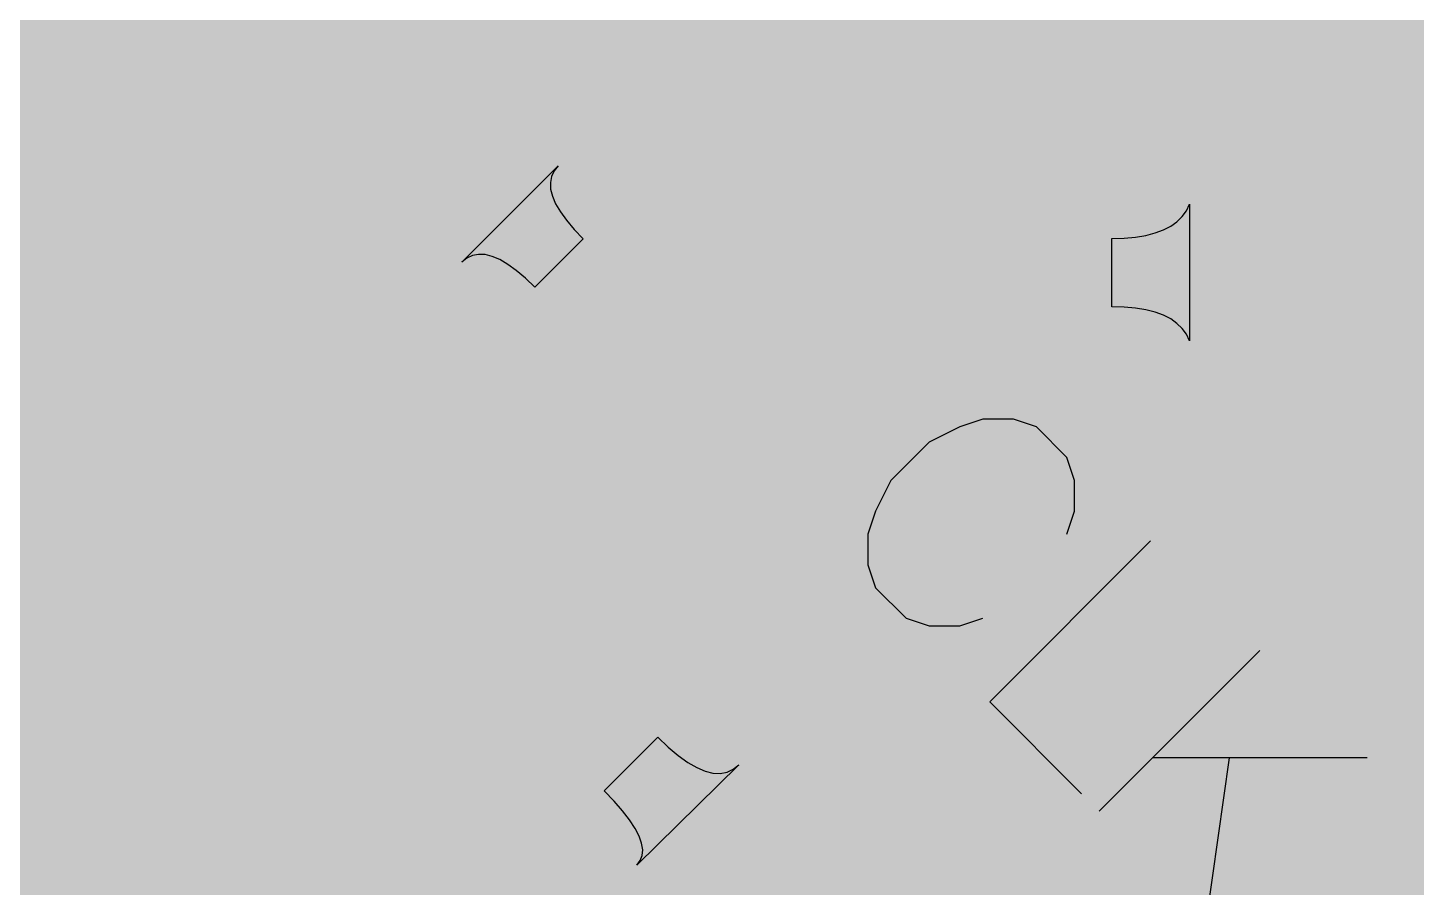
# Model space of a CAD drawing. Header units: millimetres. Extents: x 69.6 to 104.4, y 72.6 to 106.2.
# Drawn here: x 94.326 to 97.99, y 82.23 to 84.496 of the extents above; entities that cross this region are included whole.
import ezdxf

# ---------------------------------------------------------------- set-up
doc = ezdxf.new("R2010")
doc.units = ezdxf.units.MM
for name, color, linetype in [('BottomLayer', 5, 'Continuous'), ('KeepOutLayer', 6, 'Continuous'), ('MultiLayer', 9, 'Continuous'), ('TopLayer', 1, 'Continuous'), ('TopOverlay', 2, 'Continuous'), ('ViaHoleLayer', 16, 'Continuous')]:
    doc.layers.add(name, color=color, linetype=linetype)

# ---------------------------------------------------------------- blocks, each defined once
blk = doc.blocks.new('0402____16')
at = {"layer": 'TopLayer'}
for points in [[(-0.2499995, -0.2999994), (0.2499995, -0.2999994), (-0.2499995, 0.2999994), (0.2499995, 0.2999994)], [(0.7660005, -0.30000194), (1.2659995, -0.30000194), (0.7660005, 0.29999686), (1.2659995, 0.29999686)]]:
    blk.add_solid(points, dxfattribs=at)
at = {"layer": 'TopOverlay', "const_width": 0.127}
for points in [[(-0.3700018, 0.4100068), (-0.25001474, 0.4100068)], [(-0.3700018, -0.4100068), (-0.3700018, 0.4100068)], [(-0.27000454, 0.4100068), (1.3400024, 0.41000172)], [(1.27000254, 0.4100068), (1.3800074, 0.4100068)], [(1.3800074, -0.4100068), (1.3800074, 0.4100068)], [(-0.3700018, -0.4100068), (-0.3400044, -0.41000172)], [(-0.3400044, -0.41000172), (-0.20000214, -0.41000426)], [(-0.31000954, -0.4100068), (1.3400024, -0.41000172)], [(1.2899898, -0.41000426), (1.3800074, -0.4100068)]]:
    blk.add_lwpolyline(points, dxfattribs=at)
at = {"layer": 'TopOverlay', "const_width": 0.0635}
for points in [[(-0.4017518, 0.4100068, 1), (-0.3382518, 0.4100068, 1)], [(-0.4017518, 0.4100068, 1), (-0.3382518, 0.4100068, 1)], [(-0.30175454, 0.4100068, 1), (-0.23825454, 0.4100068, 1)], [(-0.28176474, 0.4100068, 1), (-0.21826474, 0.4100068, 1)], [(1.23825254, 0.4100068, 1), (1.30175254, 0.4100068, 1)], [(1.3082524, 0.41000172, 1), (1.3717524, 0.41000172, 1)], [(1.3482574, 0.4100068, 1), (1.4117574, 0.4100068, 1)], [(1.3482574, 0.4100068, 1), (1.4117574, 0.4100068, 1)], [(-0.4017518, -0.4100068, 1), (-0.3382518, -0.4100068, 1)], [(-0.4017518, -0.4100068, 1), (-0.3382518, -0.4100068, 1)], [(-0.3717544, -0.41000172, 1), (-0.3082544, -0.41000172, 1)], [(-0.3717544, -0.41000172, 1), (-0.3082544, -0.41000172, 1)], [(-0.34175954, -0.4100068, 1), (-0.27825954, -0.4100068, 1)], [(-0.23175214, -0.41000426, 1), (-0.16825214, -0.41000426, 1)], [(1.2582398, -0.41000426, 1), (1.3217398, -0.41000426, 1)], [(1.3082524, -0.41000172, 1), (1.3717524, -0.41000172, 1)], [(1.3482574, -0.4100068, 1), (1.4117574, -0.4100068, 1)], [(1.3482574, -0.4100068, 1), (1.4117574, -0.4100068, 1)]]:
    blk.add_lwpolyline(points, format="xyb", close=True, dxfattribs=at)
blk = doc.blocks.new('PAD_20')
at = {"layer": 'TopLayer', "const_width": 0.499999}
blk.add_lwpolyline([(-0.2499995, 0, 1), (0.2499995, 0, 1)], format="xyb", close=True, dxfattribs=at)
blk = doc.blocks.new('QFN48_28')
at = {"layer": 'TopLayer'}
for points in [[(-2.25000058, -2.25000058), (2.25000058, -2.25000058), (-2.25000058, 2.25000058), (2.25000058, 2.25000058)], [(3.34999838, -1.49999954), (3.34999838, -1.29999994), (2.64999978, -1.49999954), (2.64999978, -1.29999994)], [(3.34999838, -1.89999874), (3.34999838, -1.69999914), (2.64999978, -1.89999874), (2.64999978, -1.69999914)], [(3.34999838, -2.30000048), (3.34999838, -2.10000088), (2.64999978, -2.30000048), (2.64999978, -2.10000088)], [(0.90000074, -3.34999838), (1.10000034, -3.34999838), (0.90000074, -2.64999978), (1.10000034, -2.64999978)], [(1.29999994, -3.34999838), (1.49999954, -3.34999838), (1.29999994, -2.64999978), (1.49999954, -2.64999978)], [(1.70000168, -3.34999838), (1.90000128, -3.34999838), (1.70000168, -2.64999978), (1.90000128, -2.64999978)], [(2.10000088, -3.34999838), (2.30000048, -3.34999838), (2.10000088, -2.64999978), (2.30000048, -2.64999978)]]:
    blk.add_solid(points, dxfattribs=at)
at = {"layer": 'TopOverlay', "const_width": 0.1999996}
for points in [[(2.99999908, -2.50000008), (2.99999908, -2.99999908)], [(2.50000008, -2.99999908), (2.99999908, -2.99999908)]]:
    blk.add_lwpolyline(points, dxfattribs=at)
at = {"layer": 'TopOverlay', "const_width": 0.0999998}
for points in [[(2.94999918, -2.50000008, 1), (3.04999898, -2.50000008, 1)], [(2.45000018, -2.99999908, 1), (2.54999998, -2.99999908, 1)], [(2.94999918, -2.99999908, 1), (3.04999898, -2.99999908, 1)], [(2.94999918, -2.99999908, 1), (3.04999898, -2.99999908, 1)]]:
    blk.add_lwpolyline(points, format="xyb", close=True, dxfattribs=at)
blk = doc.blocks.new('CR2032_B_31')
at = {"layer": 'BottomLayer', "const_width": 8.49999824}
blk.add_lwpolyline([(-4.25000166, 2.54e-06, 1), (4.249996579999999, 2.54e-06, 1)], format="xyb", close=True, dxfattribs=at)

msp = doc.modelspace()

# ---------------------------------------------------------------- linework, layer by layer
at = {"layer": 'BottomLayer', "const_width": 0.1999996}
for points in [[(86.38923539999999, 95.19541539999999), (98.5207199, 83.06393089999999)], [(86.67155385999999, 95.19593864), (98.61924396, 83.24824853999999)], [(86.96808361999999, 95.18225057999999), (98.7153474, 83.43498679999999)], [(87.26461084, 95.16856505999999), (98.80899466, 83.62418123999998)], [(86.15252264, 95.14928646), (98.41980824, 82.88200086)], [(85.91580988, 95.10315752), (98.31654454, 82.70242286)], [(85.67909712, 95.05702858), (98.21095674, 82.52516895999999)], [(85.44238182, 95.01090218), (98.10307024, 82.35021375999999)], [(85.20566905999999, 94.96477324), (97.99291044, 82.17753185999999)], [(84.9689563, 94.9186443), (97.88050019999999, 82.0071004)], [(84.73224353999998, 94.87251536), (97.76586238, 81.83889651999999)], [(84.49553078, 94.82638642), (97.64901221999999, 81.67290498)], [(84.28153832, 94.75753717999999), (97.52997004, 81.50910545999999)], [(84.09575764, 94.66047616), (97.40875108, 81.34748272)], [(83.90997696, 94.56341513999999), (97.28537057999999, 81.18802152)], [(83.72419882, 94.46635158), (97.15983616, 81.03071424)], [(83.53841813999999, 94.36929056), (97.0321656, 80.8755431)], [(83.35263746, 94.27222954), (96.90236143999999, 80.72250556)], [(83.16685678, 94.17516851999999), (95.85662565999999, 81.48539964)], [(82.9810761, 94.0781075), (95.45488148, 81.60430212)], [(82.79525731999999, 93.98102615999998), (95.17972835999998, 81.59655511999999)], [(82.79529542, 93.98104647999999), (95.17977916, 81.59656274)], [(82.60947664, 93.88396514), (94.95596705999999, 81.53747471999999)], [(87.03696334, 77.13751146), (98.52071735999999, 88.62126547999999)], [(87.28308934, 77.10079576), (97.67790472, 87.49561114)], [(87.55570245999999, 77.09056718), (97.69333267999998, 87.2281974)], [(87.82831558, 77.08033859999999), (97.76667518, 87.0186982)], [(88.14712114, 77.11630246), (97.87866378, 86.8478451)], [(88.47612733999999, 77.16246696), (98.02400258, 86.7103422)], [(88.805131, 77.20862892), (98.20525698, 86.6087549)], [(89.1341372, 77.25479341999998), (98.42624205999999, 86.54689828)], [(89.46314086, 77.30095537999999), (98.72339919999999, 86.56121372)], [(89.86409256, 77.41906537999999), (99.01500898, 86.5699818)], [(90.27536174, 77.54749286), (99.03113036, 86.30326147999999)], [(91.36046243999999, 78.34975186), (99.16199116, 86.15128057999999)], [(94.6709308, 81.37737852), (99.37232347999999, 86.07877119999999)], [(95.17167656, 81.59528257999999), (99.60040532, 86.02401133999999)], [(95.46274532, 81.60350964), (99.63282079999999, 85.77358511999999)], [(95.69548551999999, 81.55340814), (99.50866814, 85.36659076)], [(95.89144906, 81.46652997999999), (99.36219142, 84.93727233999999)], [(96.06155285999999, 81.35379207999999), (99.18822681999998, 84.48046604)], [(96.21260157999998, 81.22199909999999), (98.97908575999999, 83.98848328)], [(96.35345728, 81.0800131), (98.72237811999999, 83.44893393999999)], [(96.4647423, 80.90845642), (98.39559188, 82.839306)]]:
    msp.add_lwpolyline(points, dxfattribs=at)
msp.add_lwpolyline([(99.69612776, 86.00102942, -0.1185346628275915), (96.69161256, 80.48354997999999)], format="xyb", dxfattribs=at)
at = {"layer": 'BottomLayer'}
for points, const_width in [([(94.1168679, 83.43793828, 1), (94.34186618, 83.43793828, 1)], 0.22499828), ([(95.94115685999999, 83.26893176, 1), (96.16615514, 83.26893176, 1)], 0.22499828), ([(97.6090631, 82.59786376, 1), (97.83406138, 82.59786376, 1)], 0.22499828), ([(97.94291053999999, 82.17753185999999, 1), (98.04291033999999, 82.17753185999999, 1)], 0.0999998)]:
    msp.add_lwpolyline(points, format="xyb", close=True, dxfattribs=dict(at, const_width=const_width))
at = {"layer": 'KeepOutLayer', "const_width": 0.127}
msp.add_lwpolyline([(100.13922568, 86.26849396, -0.404026225835157), (83.96924532, 75.96707946)], format="xyb", dxfattribs=at)
at = {"layer": 'MultiLayer', "const_width": 0.22499828}
for points in [[(94.1168679, 83.43793828, 1), (94.34186618, 83.43793828, 1)], [(95.94115685999999, 83.26893176, 1), (96.16615514, 83.26893176, 1)], [(97.6090631, 82.59786376, 1), (97.83406138, 82.59786376, 1)]]:
    msp.add_lwpolyline(points, format="xyb", close=True, dxfattribs=at)
at = {"layer": 'TopLayer'}
for p, q in [((95.4716531, 83.87791708), (95.7262119, 84.13247588)), ((95.71541436, 84.11909007999999), (95.70847762, 84.10438855999999)), ((95.7262119, 84.13247588), (95.71541436, 84.11909007999999)), ((95.70847762, 84.10438855999999), (95.70540421999999, 84.08837132)), ((95.70540421999999, 84.08837132), (95.70619162, 84.07103581999999)), ((95.70619162, 84.07103581999999), (95.71083982, 84.05238714)), ((95.71083982, 84.05238714), (95.71935135999999, 84.03242273999999)), ((95.71935135999999, 84.03242273999999), (95.73172115999999, 84.01114008)), ((95.73172115999999, 84.01114008), (95.74795429999999, 83.98854424)), ((97.37252305999999, 83.99836388), (97.38354412, 84.01366483999999)), ((97.38354412, 84.01366483999999), (97.39184992, 84.03076412)), ((97.39184992, 84.03076412), (97.39184992, 83.67076483999999)), ((95.74795429999999, 83.98854424), (95.76805078, 83.96463014)), ((97.32314546, 83.96326361999999), (97.34232245999999, 83.97316454)), ((97.34232245999999, 83.97316454), (97.35878165999999, 83.98486378)), ((97.35878165999999, 83.98486378), (97.37252305999999, 83.99836388)), ((95.79200552, 83.93940285999999), (95.66472612, 83.81212346)), ((95.76805078, 83.96463014), (95.79200552, 83.93940285999999)), ((97.18649346, 83.9407643), (97.21925945999999, 83.94166345999999)), ((97.18649346, 83.76076465999999), (97.18649346, 83.9407643)), ((97.21925945999999, 83.94166345999999), (97.24930766, 83.94436347999999)), ((97.24930766, 83.94436347999999), (97.27663806, 83.94886435999999)), ((97.27663806, 83.94886435999999), (97.30125066, 83.95516355999999)), ((97.30125066, 83.95516355999999), (97.32314546, 83.96326361999999)), ((95.51575765999999, 83.89872476), (95.49974042, 83.89565136)), ((95.53309315999999, 83.89793735999999), (95.51575765999999, 83.89872476)), ((95.55174183999999, 83.89328916), (95.53309315999999, 83.89793735999999)), ((95.48503889999999, 83.88871461999999), (95.4716531, 83.87791708)), ((95.49974042, 83.89565136), (95.48503889999999, 83.88871461999999)), ((95.57170624, 83.88477762), (95.55174183999999, 83.89328916)), ((95.5929889, 83.87240781999999), (95.57170624, 83.88477762)), ((95.61558473999999, 83.85617468), (95.5929889, 83.87240781999999)), ((95.63949884, 83.83607819999999), (95.61558473999999, 83.85617468)), ((95.66472612, 83.81212346), (95.63949884, 83.83607819999999)), ((97.21925945999999, 83.7598655), (97.18649346, 83.76076465999999)), ((97.24930766, 83.75716548), (97.21925945999999, 83.7598655)), ((97.27663806, 83.7526646), (97.24930766, 83.75716548)), ((97.30125066, 83.7463654), (97.27663806, 83.7526646)), ((97.32314546, 83.73826534), (97.30125066, 83.7463654)), ((97.34232245999999, 83.72836441999999), (97.32314546, 83.73826534)), ((97.35878165999999, 83.71666517999999), (97.34232245999999, 83.72836441999999)), ((97.37252305999999, 83.70316507999999), (97.35878165999999, 83.71666517999999)), ((97.38354412, 83.68786412), (97.37252305999999, 83.70316507999999)), ((97.39184992, 83.67076483999999), (97.38354412, 83.68786412)), ((95.84716669999999, 82.4841759), (95.98858627999999, 82.62559548)), ((95.98858627999999, 82.62559548), (96.01647039999999, 82.59912614)), ((96.01647039999999, 82.59912614), (96.04291941999999, 82.57691892)), ((96.20287338, 82.5527305), (95.93377815999999, 82.28794565999999)), ((96.04291941999999, 82.57691892), (96.06793588, 82.55897635999999)), ((96.06793588, 82.55897635999999), (96.09151469999999, 82.54529591999999)), ((96.09151469999999, 82.54529591999999), (96.11366095999999, 82.53587759999999)), ((96.18790008, 82.54083313999999), (96.20287338, 82.5527305)), ((96.11366095999999, 82.53587759999999), (96.13437212, 82.53072139999999)), ((96.13437212, 82.53072139999999), (96.15365071999999, 82.52982986)), ((96.15365071999999, 82.52982986), (96.17149168, 82.53320044)), ((96.17149168, 82.53320044), (96.18790008, 82.54083313999999)), ((95.87348872, 82.45675659999999), (95.84716669999999, 82.4841759)), ((95.89588389999999, 82.43107212), (95.87348872, 82.45675659999999)), ((95.91435732, 82.40711737999999), (95.89588389999999, 82.43107212)), ((95.92890644, 82.38489746), (95.91435732, 82.40711737999999)), ((95.93952872, 82.36440728), (95.92890644, 82.38489746)), ((95.94622924, 82.34564938), (95.93952872, 82.36440728)), ((95.94900292, 82.3286263), (95.94622924, 82.34564938)), ((95.9478523, 82.31333296), (95.94900292, 82.3286263)), ((95.93377815999999, 82.28794565999999), (95.94277738, 82.29977444)), ((95.94277738, 82.29977444), (95.9478523, 82.31333296))]:
    msp.add_line(p, q, dxfattribs=at)
for points, const_width in [([(91.78801302, 86.68537907999999), (95.03504487999999, 83.43834976)], 0.1999996), ([(91.64659343999999, 86.5439595), (94.89362276, 83.29693017999999)], 0.1999996), ([(91.50517131999999, 86.40253738), (94.75220064, 83.15550805999999)], 0.1999996), ([(91.36375174, 86.2611178), (94.61078106, 83.01408848)], 0.1999996), ([(91.22232962, 86.11969567999999), (94.46936147999999, 82.87266636)], 0.1999996), ([(91.08091003999999, 85.97827609999999), (94.32793936, 82.73124677999999)], 0.1999996), ([(95.24968758, 84.3544414), (95.54241749999998, 84.64717131999998)], 0.17999964), ([(94.22438102, 84.38413907999998), (94.43085762, 84.17766248)], 0.1999996), ([(94.22438102, 84.38413907999998), (94.43086016, 84.17766501999999)], 0.1999996), ([(91.0069554, 81.10750098), (94.25398725999999, 84.35453283999999)], 0.1999996), ([(91.14837752, 80.9660814), (94.39540683999999, 84.21311071999999)], 0.1999996), ([(94.43085762, 84.17766248), (94.50722526, 84.10129737999999)], 0.1999996), ([(94.43085762, 84.17766248), (94.50722526, 84.10129737999999)], 0.1999996), ([(94.43086016, 84.17766501999999), (94.50722526, 84.10129737999999)], 0.1999996), ([(94.50722526, 84.10129737999999), (94.71370185999999, 83.89481823999999)], 0.1999996), ([(94.50722526, 84.10129737999999), (94.71370185999999, 83.89481823999999)], 0.1999996), ([(91.28979963999998, 80.82466181999999), (94.53682896, 84.07169114)], 0.1999996), ([(95.53253181999999, 84.07159716), (95.75336449999999, 83.85076448)], 0.17999964), ([(91.43121922, 80.6832397), (94.67825108, 83.93027156)], 0.1999996), ([(94.71370185999999, 83.89481823999999), (94.79006695999999, 83.81845314)], 0.1999996), ([(94.71370185999999, 83.89481823999999), (94.79006695999999, 83.81845314)], 0.1999996), ([(94.71370185999999, 83.89481823999999), (94.79006695999999, 83.81845314)], 0.1999996), ([(95.75336449999999, 83.85076448), (97.85832599999999, 83.85076448)], 0.17999964), ([(94.79006695999999, 83.81845314), (95.07290866, 83.53561144)], 0.1999996), ([(94.79006695999999, 83.81845314), (95.07290866, 83.53561144)], 0.1999996), ([(91.57264134, 80.54182012), (94.81967066, 83.78884943999999)], 0.1999996), ([(91.71406092, 80.400398), (94.96109024, 83.64742731999999)], 0.1999996), ([(91.85548304, 80.25897841999999), (95.10251235999999, 83.50600774)], 0.1999996), ([(94.79006695999999, 83.19337438), (95.10260634, 83.50591376)], 0.1999996), ([(94.79006695999999, 83.19337184), (95.0729112, 83.47621607999999)], 0.1999996), ([(96.35345982, 81.0800131), (98.72237557999999, 83.44892886)], 0.1999996), ([(95.70545501999999, 83.4093582), (95.85289947999999, 83.26191373999998)], 0.1999996), ([(95.75336449999999, 83.40676486), (97.12881768, 83.40676486)], 0.1999996), ([(95.77992019999999, 83.33489048), (95.85179457999999, 83.40676486)], 0.1999996), ([(95.91515233999999, 83.40676486), (96.2314052, 83.09051453999999)], 0.1999996), ([(95.92134232, 83.1934709), (96.13463628, 83.40676486)], 0.1999996), ([(96.06276189999998, 83.05204878), (96.41747798, 83.40676486)], 0.1999996), ([(96.19799404, 83.40676486), (97.76586238, 81.83889651999999)], 0.1999996), ([(96.43006113999999, 83.13650632), (96.70031967999999, 83.40676486)], 0.1999996), ([(96.48083573999999, 83.40676486), (97.88050019999999, 82.0071004)], 0.1999996), ([(96.57148072, 82.9950842), (96.98316138, 83.40676486)], 0.1999996), ([(96.76367744, 83.40676486), (97.99291044, 82.17753185999999)], 0.1999996), ([(97.04651913999999, 83.40676486), (98.10307024, 82.35021375999999)], 0.1999996), ([(96.71290283999998, 82.85366461999999), (97.18486532, 83.3256271)], 0.1999996), ([(95.85289947999999, 83.26191373999998), (96.12785193999999, 82.98696127999999)], 0.1999996), ([(95.85355734, 83.26125588), (96.12785193999999, 82.98696127999999)], 0.1999996), ([(96.12785193999999, 82.98696127999999), (96.35372905999999, 83.2128384)], 0.1999996), ([(96.35372905999999, 83.2128384), (97.20791328, 82.35865418)], 0.1999996), ([(94.71370185999999, 83.11700928), (94.79006695999999, 83.19337438)], 0.1999996), ([(94.71370185999999, 83.11700928), (94.79006695999999, 83.19337438)], 0.1999996), ([(94.71370185999999, 83.11700674), (94.79006695999999, 83.19337184)], 0.1999996), ([(96.85432242, 82.7122425), (97.3254721, 83.18339218)], 0.1999996), ([(94.14801591999999, 82.55132334), (94.71370185999999, 83.11700928)], 0.1999996), ([(94.50722526, 82.91053013999999), (94.71370185999999, 83.11700674)], 0.1999996), ([(96.99574453999999, 82.57082292), (97.50033839999999, 83.07541678)], 0.1999996), ([(96.21260412, 81.22199909999999), (97.99904199999999, 83.00843698)], 0.1999996), ([(97.13716412, 82.4294008), (97.71640095999999, 83.00863763999999)], 0.1999996), ([(97.72960642, 83.00651927999999), (98.21095674, 82.52516895999999)], 0.1999996), ([(98.00883624, 83.01013116), (98.31654454, 82.70242286)], 0.1999996), ([(95.53253181999999, 82.94023036), (96.2571481, 82.21561408)], 0.1999996), ([(94.43086016, 82.83416503999999), (94.50722526, 82.91053013999999)], 0.1999996), ([(94.43086016, 82.83416503999999), (94.50722526, 82.91053013999999)], 0.1999996), ([(94.22438355999999, 82.62768844), (94.43086016, 82.83416503999999)], 0.1999996), ([(96.46474484, 80.90845642), (98.39558679999999, 82.83929838)], 0.1999996), ([(96.28302054, 81.43376144), (97.20791328, 82.35865418)], 0.1999996), ([(97.08558941999999, 82.23633032), (97.64901221999999, 81.67290498)], 0.1999996), ([(96.2571481, 82.21561408), (96.31270552, 82.21561408)], 0.1999996)]:
    msp.add_lwpolyline(points, dxfattribs=dict(at, const_width=const_width))
at = {"layer": 'TopLayer', "const_width": 0.1999996}
for points in [[(99.69612776, 86.00102942, -0.1185346628275915), (96.69161256, 80.48354997999999)], [(98.0040204, 84.69224616, -0.3648459539185608), (98.71232734, 83.85076448)], [(98.71232734, 83.85076448, -0.7581759447539008), (97.12881768, 83.40676486)]]:
    msp.add_lwpolyline(points, format="xyb", dxfattribs=at)
at = {"layer": 'TopLayer'}
for points, const_width in [([(94.20398736, 84.35453283999999, 1), (94.30398715999999, 84.35453283999999, 1)], 0.0999998), ([(95.20468894, 84.3544414, 1), (95.29468621999999, 84.3544414, 1)], 0.08999982), ([(94.34540693999999, 84.21311071999999, 1), (94.44540674, 84.21311071999999, 1)], 0.0999998), ([(94.38085772, 84.17766248, 1), (94.48085751999999, 84.17766248, 1)], 0.0999998), ([(94.38085772, 84.17766248, 1), (94.48085751999999, 84.17766248, 1)], 0.0999998), ([(94.38085772, 84.17766248, 1), (94.48085751999999, 84.17766248, 1)], 0.0999998), ([(94.38086025999999, 84.17766501999999, 1), (94.48086006, 84.17766501999999, 1)], 0.0999998), ([(94.38086025999999, 84.17766501999999, 1), (94.48086006, 84.17766501999999, 1)], 0.0999998), ([(94.45722536, 84.10129737999999, 1), (94.55722515999999, 84.10129737999999, 1)], 0.0999998), ([(94.45722536, 84.10129737999999, 1), (94.55722515999999, 84.10129737999999, 1)], 0.0999998), ([(94.45722536, 84.10129737999999, 1), (94.55722515999999, 84.10129737999999, 1)], 0.0999998), ([(94.45722536, 84.10129737999999, 1), (94.55722515999999, 84.10129737999999, 1)], 0.0999998), ([(94.45722536, 84.10129737999999, 1), (94.55722515999999, 84.10129737999999, 1)], 0.0999998), ([(94.48682906, 84.07169114, 1), (94.58682885999998, 84.07169114, 1)], 0.0999998), ([(95.48753317999999, 84.07159716, 1), (95.57753045999999, 84.07159716, 1)], 0.08999982), ([(94.62825117999999, 83.93027156, 1), (94.72825098, 83.93027156, 1)], 0.0999998), ([(94.66370196, 83.89481823999999, 1), (94.76370176, 83.89481823999999, 1)], 0.0999998), ([(94.66370196, 83.89481823999999, 1), (94.76370176, 83.89481823999999, 1)], 0.0999998), ([(94.66370196, 83.89481823999999, 1), (94.76370176, 83.89481823999999, 1)], 0.0999998), ([(94.66370196, 83.89481823999999, 1), (94.76370176, 83.89481823999999, 1)], 0.0999998), ([(94.66370196, 83.89481823999999, 1), (94.76370176, 83.89481823999999, 1)], 0.0999998), ([(95.70836586, 83.85076448, 1), (95.79836313999999, 83.85076448, 1)], 0.08999982), ([(95.70836586, 83.85076448, 1), (95.79836313999999, 83.85076448, 1)], 0.08999982), ([(97.81332735999999, 83.85076448, 1), (97.90332464, 83.85076448, 1)], 0.08999982), ([(94.74006706, 83.81845314, 1), (94.84006686, 83.81845314, 1)], 0.0999998), ([(94.74006706, 83.81845314, 1), (94.84006686, 83.81845314, 1)], 0.0999998), ([(94.74006706, 83.81845314, 1), (94.84006686, 83.81845314, 1)], 0.0999998), ([(94.74006706, 83.81845314, 1), (94.84006686, 83.81845314, 1)], 0.0999998), ([(94.74006706, 83.81845314, 1), (94.84006686, 83.81845314, 1)], 0.0999998), ([(94.76967076, 83.78884943999999, 1), (94.86967056, 83.78884943999999, 1)], 0.0999998), ([(94.91109033999999, 83.64742731999999, 1), (95.01109014, 83.64742731999999, 1)], 0.0999998), ([(94.1168679, 83.43793828, 1), (94.34186618, 83.43793828, 1)], 0.22499828), ([(95.02290875999999, 83.53561144, 1), (95.12290855999998, 83.53561144, 1)], 0.0999998), ([(95.02290875999999, 83.53561144, 1), (95.12290855999998, 83.53561144, 1)], 0.0999998), ([(95.05251246, 83.50600774, 1), (95.15251226, 83.50600774, 1)], 0.0999998), ([(95.05260643999999, 83.50591376, 1), (95.15260624, 83.50591376, 1)], 0.0999998), ([(95.02291129999999, 83.47621607999999, 1), (95.1229111, 83.47621607999999, 1)], 0.0999998), ([(94.98504498, 83.43834976, 1), (95.08504477999999, 83.43834976, 1)], 0.0999998), ([(95.65545512, 83.4093582, 1), (95.75545491999999, 83.4093582, 1)], 0.0999998), ([(95.7033646, 83.40676486, 1), (95.80336439999999, 83.40676486, 1)], 0.0999998), ([(95.80179468, 83.40676486, 1), (95.90179447999999, 83.40676486, 1)], 0.0999998), ([(95.86515244, 83.40676486, 1), (95.96515224, 83.40676486, 1)], 0.0999998), ([(96.08463637999999, 83.40676486, 1), (96.18463618, 83.40676486, 1)], 0.0999998), ([(96.14799414, 83.40676486, 1), (96.24799393999999, 83.40676486, 1)], 0.0999998), ([(96.36747808, 83.40676486, 1), (96.46747787999999, 83.40676486, 1)], 0.0999998), ([(96.43083584, 83.40676486, 1), (96.53083564, 83.40676486, 1)], 0.0999998), ([(96.65031977999999, 83.40676486, 1), (96.75031958, 83.40676486, 1)], 0.0999998), ([(96.71367753999999, 83.40676486, 1), (96.81367734, 83.40676486, 1)], 0.0999998), ([(96.93316148, 83.40676486, 1), (97.03316127999999, 83.40676486, 1)], 0.0999998), ([(96.99651924, 83.40676486, 1), (97.09651904, 83.40676486, 1)], 0.0999998), ([(97.07881778, 83.40676486, 1), (97.17881757999999, 83.40676486, 1)], 0.0999998), ([(97.07881778, 83.40676486, 1), (97.17881757999999, 83.40676486, 1)], 0.0999998), ([(95.94115685999999, 83.26893176, 1), (96.16615514, 83.26893176, 1)], 0.22499828), ([(95.72992029999999, 83.33489048, 1), (95.8299201, 83.33489048, 1)], 0.0999998), ([(97.13486542, 83.3256271, 1), (97.23486521999999, 83.3256271, 1)], 0.0999998), ([(94.84362286, 83.29693017999999, 1), (94.94362265999999, 83.29693017999999, 1)], 0.0999998), ([(95.80289957999999, 83.26191373999998, 1), (95.90289938, 83.26191373999998, 1)], 0.0999998), ([(95.80289957999999, 83.26191373999998, 1), (95.90289938, 83.26191373999998, 1)], 0.0999998), ([(95.80355743999999, 83.26125588, 1), (95.90355724, 83.26125588, 1)], 0.0999998), ([(96.30372915999999, 83.2128384, 1), (96.40372896, 83.2128384, 1)], 0.0999998), ([(96.30372915999999, 83.2128384, 1), (96.40372896, 83.2128384, 1)], 0.0999998), ([(94.74006706, 83.19337438, 1), (94.84006686, 83.19337438, 1)], 0.0999998), ([(94.74006706, 83.19337438, 1), (94.84006686, 83.19337438, 1)], 0.0999998), ([(94.74006706, 83.19337438, 1), (94.84006686, 83.19337438, 1)], 0.0999998), ([(94.74006706, 83.19337184, 1), (94.84006686, 83.19337184, 1)], 0.0999998), ([(94.74006706, 83.19337184, 1), (94.84006686, 83.19337184, 1)], 0.0999998), ([(95.87134242, 83.1934709, 1), (95.97134221999998, 83.1934709, 1)], 0.0999998), ([(97.2754722, 83.18339218, 1), (97.375472, 83.18339218, 1)], 0.0999998), ([(94.70220074, 83.15550805999999, 1), (94.80220053999999, 83.15550805999999, 1)], 0.0999998), ([(94.66370196, 83.11700928, 1), (94.76370176, 83.11700928, 1)], 0.0999998), ([(94.66370196, 83.11700928, 1), (94.76370176, 83.11700928, 1)], 0.0999998), ([(94.66370196, 83.11700928, 1), (94.76370176, 83.11700928, 1)], 0.0999998), ([(94.66370196, 83.11700674, 1), (94.76370176, 83.11700674, 1)], 0.0999998), ([(94.66370196, 83.11700674, 1), (94.76370176, 83.11700674, 1)], 0.0999998), ([(96.38006123999999, 83.13650632, 1), (96.48006104, 83.13650632, 1)], 0.0999998), ([(96.1814053, 83.09051453999999, 1), (96.2814051, 83.09051453999999, 1)], 0.0999998), ([(97.4503385, 83.07541678, 1), (97.55033829999999, 83.07541678, 1)], 0.0999998), ([(96.012762, 83.05204878, 1), (96.1127618, 83.05204878, 1)], 0.0999998), ([(94.56078115999999, 83.01408848, 1), (94.66078096, 83.01408848, 1)], 0.0999998), ([(96.52148082, 82.9950842, 1), (96.62148062, 82.9950842, 1)], 0.0999998), ([(97.66640106, 83.00863763999999, 1), (97.76640085999999, 83.00863763999999, 1)], 0.0999998), ([(97.67960652, 83.00651927999999, 1), (97.77960632, 83.00651927999999, 1)], 0.0999998), ([(97.9490421, 83.00843698, 1), (98.04904189999999, 83.00843698, 1)], 0.0999998), ([(97.95883633999999, 83.01013116, 1), (98.05883614, 83.01013116, 1)], 0.0999998), ([(96.07785204, 82.98696127999999, 1), (96.17785184, 82.98696127999999, 1)], 0.0999998), ([(96.07785204, 82.98696127999999, 1), (96.17785184, 82.98696127999999, 1)], 0.0999998), ([(96.07785204, 82.98696127999999, 1), (96.17785184, 82.98696127999999, 1)], 0.0999998), ([(95.48253192, 82.94023036, 1), (95.58253172, 82.94023036, 1)], 0.0999998), ([(94.45722536, 82.91053013999999, 1), (94.55722515999999, 82.91053013999999, 1)], 0.0999998), ([(94.45722536, 82.91053013999999, 1), (94.55722515999999, 82.91053013999999, 1)], 0.0999998), ([(94.45722536, 82.91053013999999, 1), (94.55722515999999, 82.91053013999999, 1)], 0.0999998), ([(94.41936158, 82.87266636, 1), (94.51936137999999, 82.87266636, 1)], 0.0999998), ([(96.66290294, 82.85366461999999, 1), (96.76290274, 82.85366461999999, 1)], 0.0999998), ([(94.38086025999999, 82.83416503999999, 1), (94.48086006, 82.83416503999999, 1)], 0.0999998), ([(94.38086025999999, 82.83416503999999, 1), (94.48086006, 82.83416503999999, 1)], 0.0999998), ([(94.38086025999999, 82.83416503999999, 1), (94.48086006, 82.83416503999999, 1)], 0.0999998), ([(94.27793946, 82.73124677999999, 1), (94.37793925999999, 82.73124677999999, 1)], 0.0999998), ([(96.80432251999999, 82.7122425, 1), (96.90432231999999, 82.7122425, 1)], 0.0999998), ([(97.6090631, 82.59786376, 1), (97.83406138, 82.59786376, 1)], 0.22499828), ([(96.94574464, 82.57082292, 1), (97.04574443999999, 82.57082292, 1)], 0.0999998), ([(97.08716421999999, 82.4294008, 1), (97.18716402, 82.4294008, 1)], 0.0999998), ([(97.15791338, 82.35865418, 1), (97.25791317999999, 82.35865418, 1)], 0.0999998), ([(97.15791338, 82.35865418, 1), (97.25791317999999, 82.35865418, 1)], 0.0999998), ([(97.03558952, 82.23633032, 1), (97.13558932, 82.23633032, 1)], 0.0999998), ([(96.20714819999999, 82.21561408, 1), (96.307148, 82.21561408, 1)], 0.0999998), ([(96.20714819999999, 82.21561408, 1), (96.307148, 82.21561408, 1)], 0.0999998), ([(96.26270561999999, 82.21561408, 1), (96.36270542, 82.21561408, 1)], 0.0999998), ([(97.94291053999999, 82.17753185999999, 1), (98.04291033999999, 82.17753185999999, 1)], 0.0999998)]:
    msp.add_lwpolyline(points, format="xyb", close=True, dxfattribs=dict(at, const_width=const_width))
at = {"layer": 'TopOverlay'}
for p, q in [((96.84642302, 83.46397836), (96.78582623999999, 83.44378028)), ((96.92721788, 83.46397581999999), (96.84642302, 83.46397836)), ((96.98781212, 83.44377774), (96.92721788, 83.46397581999999)), ((96.78582623999999, 83.44378028), (96.70503138, 83.40338158)), ((97.06860698, 83.36298287999999), (96.98781212, 83.44377774)), ((96.70503138, 83.40338158), (96.60403844, 83.30238863999999)), ((97.08880505999998, 83.30238863999999), (97.06860698, 83.36298287999999)), ((96.60403844, 83.30238863999999), (96.56363974, 83.22159378)), ((97.08880505999998, 83.22159378), (97.08880505999998, 83.30238863999999)), ((96.56363974, 83.22159378), (96.54344166, 83.160997)), ((97.06860698, 83.16099953999999), (97.08880505999998, 83.22159378)), ((96.54344166, 83.160997), (96.54344166, 83.08020214)), ((97.28877418, 83.14281822), (96.86460179999999, 82.71864584)), ((96.54344166, 83.08020214), (96.56363974, 83.0196079)), ((96.56363974, 83.0196079), (96.64443714, 82.9388105)), ((96.64443714, 82.9388105), (96.70503138, 82.91861241999999)), ((96.70503138, 82.91861241999999), (96.78582623999999, 82.91861241999999)), ((96.78582623999999, 82.91861241999999), (96.84642302, 82.93881303999999)), ((97.57761536, 82.85397704), (97.15344298, 82.42980466)), ((96.86460179999999, 82.71864584), (97.10698638, 82.47626125999999)), ((97.86039609999999, 82.5711963), (97.29483207999999, 82.5711963)), ((97.4968205, 82.5711963), (97.43622372, 82.14702392))]:
    msp.add_line(p, q, dxfattribs=at)
at = {"layer": 'ViaHoleLayer', "const_width": 0.1499997}
for points in [[(94.15436845999999, 83.43793828, 1), (94.30436561999998, 83.43793828, 1)], [(95.97865741999999, 83.26893176, 1), (96.12865458, 83.26893176, 1)], [(97.64656366, 82.59786376, 1), (97.79656082, 82.59786376, 1)]]:
    msp.add_lwpolyline(points, format="xyb", close=True, dxfattribs=at)

# ---------------------------------------------------------------- block references
for name, p, rotation in [('CR2032_B_31', (87.13232255999999, 86.74985444), 133), ('QFN48_28', (91.85557702, 83.50591376), 45), ('0402____16', (96.3183748, 82.32329992), 315)]:
    msp.add_blockref(name, p, dxfattribs=dict(rotation=rotation))
msp.add_blockref('PAD_20', (97.85832599999999, 83.85076448))

doc.saveas('drawing.dxf')
